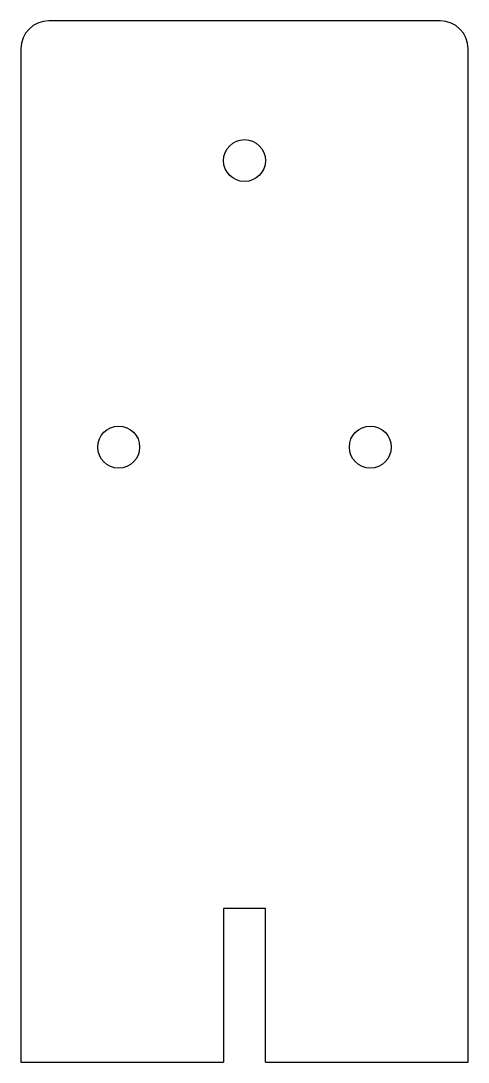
# Model space of a CAD drawing. Header units: millimetres. Extents: x -16 to 16, y -37.2 to 37.3.
import ezdxf

# ---------------------------------------------------------------- set-up
doc = ezdxf.new("R2010")
doc.units = ezdxf.units.MM

msp = doc.modelspace()

# ---------------------------------------------------------------- linework, layer by layer
at = {"color": 7, "linetype": 'Continuous', "lineweight": 25}
for p, q in [((14, 37.25), (-14, 37.25)), ((-16, 35.25), (-16, -37.25)), ((16, -37.25), (16, 35.25)), ((-1.5, -26.25), (-1.5, -37.25)), ((1.5, -26.25), (-1.5, -26.25)), ((1.5, -37.25), (1.5, -26.25)), ((-16, -37.25), (-1.5, -37.25)), ((1.5, -37.25), (16, -37.25))]:
    msp.add_line(p, q, dxfattribs=at)
for centre in [(0, 27.25), (-9, 6.75), (9, 6.75)]:
    msp.add_circle(centre, 1.5, dxfattribs=at)
for centre, start, end in [((-14, 35.25), 90, 180), ((14, 35.25), 0, 90)]:
    msp.add_arc(centre, 2, start, end, dxfattribs=at)

doc.saveas('drawing.dxf')
